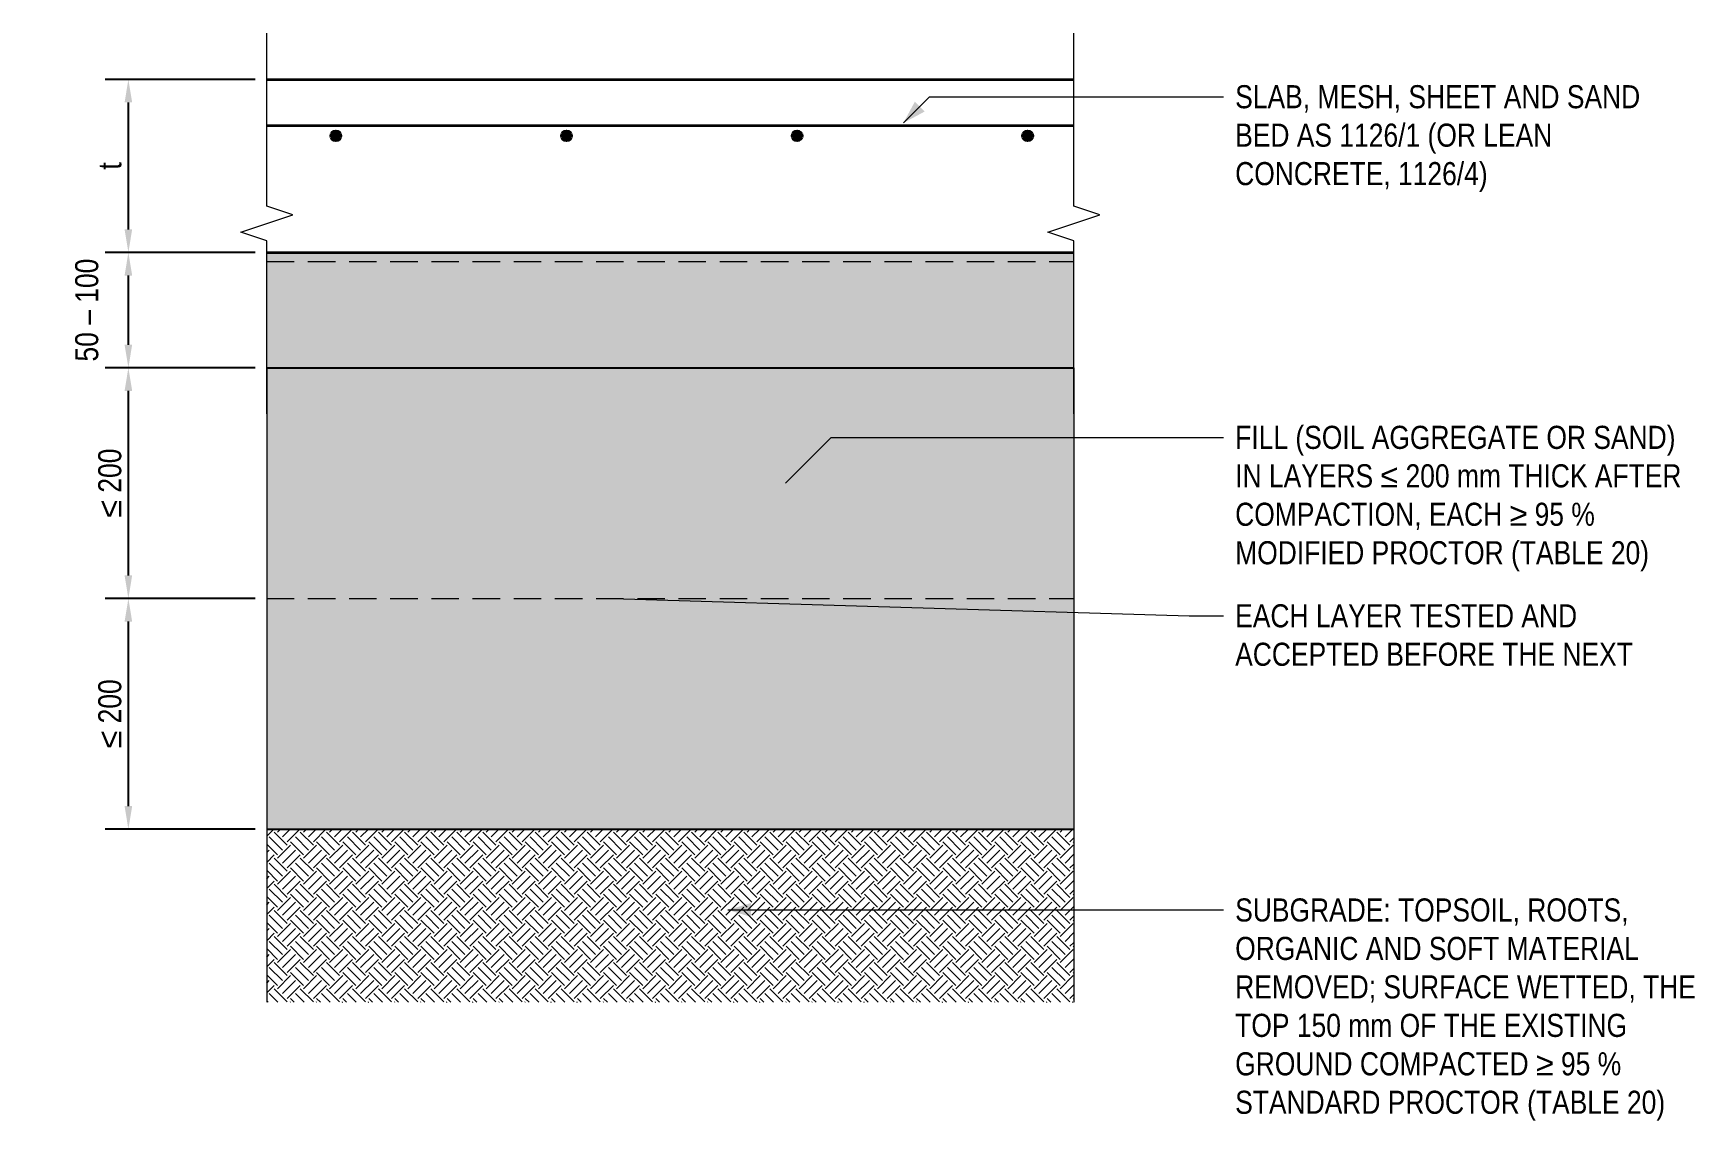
# Model space of a CAD drawing. Header units: millimetres. Extents: x 31797 to 33239, y -100753 to -99810.
import ezdxf

# ---------------------------------------------------------------- set-up
doc = ezdxf.new("R2010")
doc.units = ezdxf.units.MM
doc.header["$LTSCALE"] = 3.75
doc.linetypes.add('HIDDEN', pattern=[9.525, 6.35, -3.175])
for name, color, linetype, lineweight in [('S-ANNO', 3, 'Continuous', 18), ('S-BREAK', 8, 'Continuous', 18), ('S-CONC', 4, 'Continuous', 35), ('S-DIMS', 2, 'Continuous', 18), ('S-HATCH', 9, 'Continuous', 13), ('S-HATCH-SAND', 7, 'Continuous', 18), ('S-MEMB', 3, 'HIDDEN', 18), ('S-REBR-SEC', 30, 'Continuous', 35), ('S-SOIL', 5, 'Continuous', 25), ('S-TEXT', 7, 'Continuous', 18), ('S-ZONE-DASH', 8, 'HIDDEN', 18)]:
    doc.layers.add(name, color=color, linetype=linetype, lineweight=lineweight)
doc.styles.add('AN', font='ARIALN_0.TTF')
doc.dimstyles.new('EIT-10', dxfattribs={"dimscale": 10, "dimtxt": 2, "dimasz": 2, "dimexe": 2, "dimexo": 1, "dimgap": 0.6, "dimtad": 1, "dimdec": 0, "dimtxsty": 'AN', "dimcen": 2.5, "dimclrd": 2, "dimclre": 8, "dimclrt": 7, "dimazin": 3, "dimtfac": 1, "dimtmove": 1, "dimatfit": 3, "dimlwd": -1, "dimlwe": -1, "dimarcsym": 0})

msp = doc.modelspace()

# ---------------------------------------------------------------- hatches: boundary and pattern name
at = {"layer": 'S-HATCH'}
h = msp.add_hatch(dxfattribs=at)
h.set_pattern_fill('GRAVEL', color=256, scale=1.2)
h.paths.add_polyline_path([(32000, -100100), (32700, -100100), (32700, -100500), (32000, -100500)])
h = msp.add_hatch(dxfattribs=at)
h.set_pattern_fill('EARTH', color=256, scale=2.519685, angle=45)
h.paths.add_polyline_path([(32000, -100500), (32700, -100500), (32700, -100650), (32000, -100650)])
at = {"layer": 'S-HATCH-SAND'}
h = msp.add_hatch(dxfattribs=at)
h.set_pattern_fill('AR-SAND', color=256, scale=0.15)
h.paths.add_polyline_path([(32000, -100000), (32700, -100000), (32700, -100100), (32000, -100100)])
at = {"layer": 'S-REBR-SEC'}
h = msp.add_hatch(color=256, dxfattribs=at)
h.dxf.hatch_style = 1
edge = h.paths.add_edge_path()
edge.add_arc((32060, -99899), 4.4, 0, 360)
h = msp.add_hatch(color=256, dxfattribs=at)
h.dxf.hatch_style = 1
edge = h.paths.add_edge_path()
edge.add_arc((32260, -99899), 4.4, 0, 360)
h = msp.add_hatch(color=256, dxfattribs=at)
h.dxf.hatch_style = 1
edge = h.paths.add_edge_path()
edge.add_arc((32460, -99899), 4.4, 0, 360)
h = msp.add_hatch(color=256, dxfattribs=at)
h.dxf.hatch_style = 1
edge = h.paths.add_edge_path()
edge.add_arc((32660, -99899), 4.4, 0, 360)

# ---------------------------------------------------------------- linework, layer by layer
at = {"layer": 'S-ANNO', "flags": 128}
for points in [[(32552.2, -99887.8), (32575, -99865), (32800, -99865), (32830, -99865)], [(32450, -100200), (32489.7, -100160.3), (32800, -100160.3), (32830, -100160.3)], [(32300, -100300), (32800, -100315), (32830, -100315)], [(32400, -100570), (32800, -100570), (32830, -100570)]]:
    msp.add_lwpolyline(points, dxfattribs=at)
at = {"layer": 'S-ANNO'}
for points in [[(32552.2, -99887.8), (32570.6, -99877.9), (32562.1, -99869.4)], [(32450, -100200), (32468.4, -100190.1), (32459.9, -100181.6)], [(32300, -100300), (32319.8, -100306.6), (32320.2, -100294.6)], [(32400, -100570), (32420, -100576), (32420, -100564)]]:
    msp.add_solid(points, dxfattribs=at)
at = {"layer": 'S-BREAK'}
for p, q in [((32000, -100100), (32000, -100650)), ((32700, -100100), (32700, -100650))]:
    msp.add_line(p, q, dxfattribs=at)
at = {"layer": 'S-BREAK', "flags": 128}
for points in [[(32000, -100140), (32000, -99990), (31977.5, -99982.5), (32022.5, -99967.5), (32000, -99960), (32000, -99810)], [(32700, -100140), (32700, -99990), (32677.5, -99982.5), (32722.5, -99967.5), (32700, -99960), (32700, -99810)]]:
    msp.add_lwpolyline(points, dxfattribs=at)
at = {"layer": 'S-CONC'}
for p, q in [((32000, -99850), (32700, -99850)), ((32000, -100000), (32700, -100000))]:
    msp.add_line(p, q, dxfattribs=at)
at = {"layer": 'S-MEMB', "flags": 128}
msp.add_lwpolyline([(32000, -100008), (32700, -100008)], dxfattribs=at)
at = {"layer": 'S-REBR-SEC', "flags": 128}
msp.add_lwpolyline([(32000, -99890), (32700, -99890)], dxfattribs=at)
at = {"layer": 'S-REBR-SEC'}
for centre in [(32060, -99899), (32260, -99899), (32460, -99899), (32660, -99899)]:
    msp.add_circle(centre, 4.4, dxfattribs=at)
at = {"layer": 'S-SOIL'}
msp.add_line((32000, -100500), (32700, -100500), dxfattribs=at)
at = {"layer": 'S-SOIL', "flags": 128}
msp.add_lwpolyline([(32000, -100100), (32700, -100100)], dxfattribs=at)
at = {"layer": 'S-ZONE-DASH'}
msp.add_line((32000, -100300), (32700, -100300), dxfattribs=at)

# ---------------------------------------------------------------- texts
at = {"layer": 'S-TEXT', "char_height": 20, "attachment_point": 1, "style": 'AN'}
for s, insert, width in [('SLAB, MESH, SHEET AND SAND\\PBED AS 1126/1 (OR LEAN\\PCONCRETE, 1126/4)', (32840, -99855), 370.39), ('FILL (SOIL AGGREGATE OR SAND)\\PIN LAYERS ≤ 200 mm THICK AFTER\\PCOMPACTION, EACH ≥ 95 %\\PMODIFIED PROCTOR (TABLE 20)', (32840, -100150.3), 407.55), ('EACH LAYER TESTED AND\\PACCEPTED BEFORE THE NEXT', (32840, -100305), 363.736), ('SUBGRADE: TOPSOIL, ROOTS,\\PORGANIC AND SOFT MATERIAL\\PREMOVED; SURFACE WETTED, THE\\PTOP 150 mm OF THE EXISTING\\PGROUND COMPACTED ≥ 95 %\\PSTANDARD PROCTOR (TABLE 20)', (32840, -100560), 420.631)]:
    msp.add_mtext(s, dxfattribs=dict(at, insert=insert, width=width))

# ---------------------------------------------------------------- dimensions: what is measured, and where the dimension line sits
at = {"layer": 'S-DIMS'}
for base, p1, p2, text in [((31880, -100000), (32000, -100000), (32000, -99850), 't'), ((31880, -100100), (32000, -100100), (32000, -100000), '50 – 100'), ((31880, -100300), (32000, -100300), (32000, -100100), '≤ 200'), ((31880, -100500), (32000, -100500), (32000, -100300), '≤ 200')]:
    msp.add_linear_dim(base=base, p1=p1, p2=p2, angle=90, text=text, dimstyle='EIT-10', dxfattribs=at).render()

doc.saveas('drawing.dxf')
